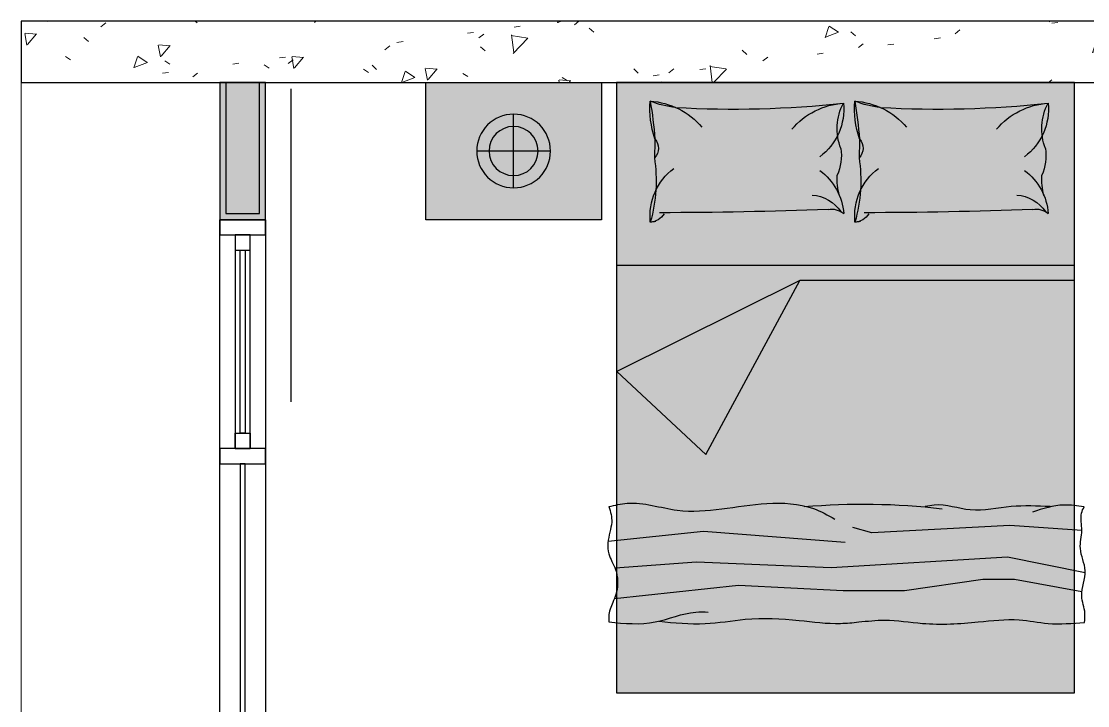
# Model space of a CAD drawing. Header units: millimetres. Extents: x 138979 to 257434, y 2210 to 57479.
# Drawn here: x 241104 to 244597, y 26850 to 29092 of the extents above; entities that cross this region are included whole.
import ezdxf

# ---------------------------------------------------------------- set-up
doc = ezdxf.new("R2010")
doc.units = ezdxf.units.MM
for name, color, linetype, lineweight in [('FLOOR', 6, 'Continuous', 9), ('WALL-FILL-4', 254, 'Continuous', 9), ('WALL-RETCUT-1', 1, 'Continuous', 25)]:
    doc.layers.add(name, color=color, linetype=linetype, lineweight=lineweight)
for name, color, linetype in [('GAR-DOOR', 4, 'Continuous'), ('GAR-FFE', 1, 'Continuous'), ('GAR-WINDOW', 4, 'Continuous')]:
    doc.layers.add(name, color=color, linetype=linetype)
doc.linetypes.add('BATTING', pattern='A,0.00254,-2.54,[134,ltypeshp.shx,S=2.54,R=0,X=-2.54,Y=0],-5.08,[134,ltypeshp.shx,S=2.54,R=180,X=2.54,Y=0],-2.54', length=10.16254)

# ---------------------------------------------------------------- blocks, each defined once
blk = doc.blocks.new('A$Cc546654d')
at = {"layer": 'GAR-FFE', "extrusion": (0.0227727030016691, -0.02632364074783693, 0.9993940513810239)}
for p, q in [((0.2038669005269185, 947.1146940581966, 5.590025287127176), (292.3499138379702, 1219.05972600379, 6.095960021657177)), ((292.3499138379702, 1219.05972600379, 6.095960021657177), (599.8736349871615, 649.771772305714, -15.90625013011667)), ((599.8736349871615, 649.771772305714, -15.90625013011667), (0.2038669005269185, 947.1146940581966, 5.590025287127176)), ((1500, 649.7834064860945, -36.41668251872101), (599.8736349871615, 649.771772305714, -15.90625013011667))]:
    blk.add_line(p, q, dxfattribs=at)
at = {"layer": 'GAR-FFE', "ltscale": 100000, "extrusion": (0.0227727030016691, -0.02632364074783693, 0.9993940513810239)}
blk.add_line((1500, 599.8007332230336, -37.73320619901941), (0, 599.7813456446165, -3.553951175788185), dxfattribs=at)
at = {"layer": 'GAR-FFE', "elevation": -3.553951175788182}
blk.add_lwpolyline([(1500, 0), (0, 0), (0, 2000), (1500, 2000)], close=True, dxfattribs=at)
at = {"layer": 'GAR-FFE', "extrusion": (0.0227727030016691, -0.02632364074783693, 0.9993940513810239)}
for points, elevation in [([(199.9872224279612, -65.09349830978488, -0.0408059340906952), (606.4080957367122, -435.7707831386657, -0.0408059340906952)], -25.21726420346869), ([(706.9346266213664, -503.3902890872193, -0.0408059340906952), (1113.355499930161, -874.0675739161383, -0.0408059340906952)], -9.952200237526046)]:
    blk.add_lwpolyline(points, format="xyb", dxfattribs=dict(at, elevation=elevation))
for centre, radius, start, end in [((516.0151338299726, 132.1400175900883, -25.21726420347333), 194.0524476559656, 133.2303459527974, 192.5492246566766), ((-65.76850823222773, 481.9245356544388, -25.2172642034713), 494.8879748849845, 310.4132312269721, 335.0960193018232), ((343.3451885798477, 232.8590938093157, -25.21726420347428), 56.87320842693033, 350.5791383403939, 45.64946841773976), ((210.4495508445545, 100.2265512221642, -25.2172642034703), 244.6267614569113, 40.77866453563776, 45.10741865816566), ((1022.96253802346, -306.1567731873402, -9.952200237531768), 194.0524476559656, 133.2303459527974, 192.5492246566766), ((441.1788959611775, 43.62774487700433, -9.952200237530148), 494.8879748849845, 310.4132312269721, 335.0960193018232), ((850.292592773297, -205.4376969681568, -9.952200237531748), 56.87320842693033, 350.5791383403939, 45.64946841773976), ((717.3969550380418, -338.0702395552643, -9.952200237529329), 244.6267614569113, 40.77866453563776, 45.10741865816566), ((-10668.50350922207, -12462.57873391255, -25.21726420346783), 16831.93505932128, 47.06818333107272, 48.94633458396584), ((800.1709367527843, -43.45670835998953, -25.21726420347157), 122.089512504681, 232.6459451222397, 285.4923287704812), ((707.1063665866044, -24.50148094065684, -25.2172642034708), 194.0524476559656, 265.6914201838968, 314.8021953452663), ((843.8252781825084, -101.9463499052625, -25.21726420347344), 60.24383411416098, 217.750091893005, 270.0212632659495), ((-10161.55610502863, -12900.87552468994, -9.952200237526142), 16831.93505932128, 47.06818333107272, 48.94633458396584), ((1307.118340946271, -481.7534991374181, -9.952200237530008), 122.089512504681, 232.6459451222397, 285.4923287704812), ((1214.053770780092, -462.7982717180853, -9.9522002375286), 194.0524476559656, 265.6914201838968, 314.8021953452663), ((1350.772682375914, -540.2431406826969, -9.952200237532587), 60.24383411416098, 217.750091893005, 270.0212632659495), ((893.6163255432571, -351.6911252480298, -25.21726420347132), 183.1196549784181, 122.890278081158, 143.8970377551999), ((1400.563729736662, -789.9879160254641, -9.95220023752934), 183.1196549784181, 122.890278081158, 143.8970377551999), ((585.9090691895117, -192.2012418467765, -25.21726420347404), 167.8771775375541, 311.5835666340835, 342.103357435018), ((1092.856473382999, -630.498032624205, -9.952200237533958), 167.8771775375541, 311.5835666340835, 342.103357435018), ((-1596.649138927713, 1565.956250090461, -25.21726420347266), 2358.576173110607, 320.2326774276532, 321.7297807260512), ((210.6561969275983, 101.5129422188418, -25.21726420347409), 44.55551066916316, 276.9489816755051, 4.646726529527583), ((-1089.701734734226, 1127.659459313033, -9.952200237531788), 2358.576173110607, 320.2326774276532, 321.7297807260512), ((717.6036011210856, -336.7838485585867, -9.952200237532356), 44.55551066916316, 276.9489816755051, 4.646726529527582), ((473.4951514916435, -294.3830124743912, -25.21726420347169), 194.0524476559656, 313.2303459527974, 12.54922465667666), ((778.6124033737609, -474.4312960607962, -25.21726420347029), 176.4906763208417, 117.4220571160683, 167.3466823209758), ((980.4425556850047, -732.6798032517877, -9.952200237531944), 194.0524476559656, 313.2303459527974, 12.54922465667665), ((1285.559807567166, -912.7280868382308, -9.95220023752869), 176.4906763208417, 117.4220571160683, 167.3466823209758), ((372.0397346326795, -208.3211793916718, -25.21726420347126), 308.0264627777089, 120.4261364277401, 143.8154821069636), ((-925.4616651580541, 1226.604063696557, -25.21726420347165), 1634.120319831443, 309.9311423029666, 314.3104762301658), ((878.9871388261228, -646.6179701690622, -9.952200237530263), 308.0264627777089, 120.4261364277401, 143.8154821069636), ((-418.514260964649, 788.3072729191224, -9.952200237530931), 1634.120319831443, 309.9311423029666, 314.3104762301658), ((270.1908420812975, 169.2432342109034, -25.21726420346997), 244.6267614569113, 233.1332261849028, 278.7014203549102), ((779.0607344770938, -262.469546106341, -25.21726420347451), 244.6267614569113, 179.5392244886477, 225.1074186581656), ((777.1382462746647, -269.053556566575, -9.952200237526059), 244.6267614569113, 233.1332261849028, 278.7014203549102), ((1286.008138670499, -700.7663368837755, -9.95220023753334), 244.6267614569113, 179.5392244886477, 225.1074186581656), ((30.51136289029233, -305.8164872511658, -25.2172642034691), 294.3970522455942, 54.85336036383917, 71.60247225875044), ((537.4587670837357, -744.1132780285562, -9.952200237529496), 294.3970522455942, 54.85336036383917, 71.60247225875044)]:
    blk.add_arc(centre, radius, start, end, dxfattribs=at)
blk = doc.blocks.new('throwblanket1')
at = {"layer": 'GAR-FFE'}
for points in [[(161100.4564754745, 30992.7095893392), (161070.5700620703, 30711.45796691707), (161103.1103582641, 30292.83638504938)], [(161194.195483918, 29583.53123102448), (161147.8772093309, 29812.46591199259), (161179.0502473844, 30334.27505903417), (161162.7671204049, 30731.77953378174), (161180.76834637, 30972.41284376656)], [(161270.2341231595, 30974.42504152787), (161230.5858094546, 30607.2127552689), (161246.8559575515, 30298.32713792274), (161246.8559575515, 30117.67069261503), (161212.9501934081, 29886.0063909362), (161212.9501934081, 29792.14434512791), (161249.2590809254, 29593.07385135115)], [(161069.090081752, 29593.55474328172), (161053.9190509039, 29805.7962131499), (161075.609448866, 30213.25469470524), (161060.4259465187, 30269.60540368826)]]:
    blk.add_lwpolyline(points, dxfattribs=at)
blk.add_arc((162998.9328079805, 30239.3793102878), 2007.972195740056, 175.0180029222981, 186.681325415733, dxfattribs=at)
blk.add_open_spline([(160998.5466626347, 30990.64583785191), (160994.2215293208, 30972.71499111426), (160978.0908985101, 30905.84170702037), (161034.2876544892, 30750.0196386944), (160981.6142762521, 30568.5056940145), (160990.2199758245, 30404.91024064991), (161023.178186184, 30343.55741959286), (161035.5781985326, 30323.32511953031)], degree=3, knots=[0, 0, 0, 0, 54.7902134781219, 204.3406853615248, 469.6284932415356, 608.3025313729147, 678.9408720104889, 678.9408720104889, 678.9408720104889, 678.9408720104889], dxfattribs=at)
for points in [[(160998.5466626347, 30990.64583785191), (161044.6234857398, 30982.15942538506), (161073.5914564093, 30987.8534081141), (161137.7017654423, 30990.64583785191), (161184.3380231384, 30971.07258060318), (161251.6747033445, 30968.20821007119), (161276.3690412864, 30976.93964565265), (161317.6844047008, 30990.64583785191), (161339.4773984264, 30990.64583785191)], [(161339.4773984264, 30990.64583785191), (161339.4773984264, 30853.61352688731), (161310.1732121082, 30734.1970114372), (161310.1732121082, 30696.97615498164)], [(161337.0311302499, 30842.44289934664), (161344.3569033564, 30706.35629458771), (161331.5901584423, 30587.62253214331), (161334.8885847908, 30428.60492365516), (161343.6618618206, 30305.87891818105), (161339.4773984264, 30252.48515039728), (161334.0910548378, 30175.98028203984), (161343.6636520113, 30064.06872949911), (161339.4773984264, 29899.10531769279), (161333.2975528139, 29778.41586689854), (161343.6658897497, 29693.14515930169), (161340.475769938, 29585.5603100942)], [(160998.5466626347, 29687.05783990595), (160998.5466626347, 29801.71246348361), (161008.3595929084, 29922.78141854592), (160993.916334412, 30029.41821643692), (160998.5466626347, 30055.8767574614)], [(160999.1293697047, 29586.63462638214), (160993.7995244693, 29646.783924815), (161014.4923386688, 29738.88783729902)], [(161340.475769938, 29585.5603100942), (161313.9925839479, 29584.15543494844), (161262.2605484492, 29593.55366307572), (161187.9546558823, 29583.52872089075), (161122.1141275463, 29597.62606308166), (161068.8147800976, 29593.55366307572), (161017.9411410353, 29594.15306701318), (160999.1293697047, 29586.63462638214)]]:
    blk.add_spline(points, degree=3, dxfattribs=at)
blk = doc.blocks.new('Queen Bed')
at = {"layer": 'GAR-FFE', "true_color": 0xffffff}
h = blk.add_hatch(color=7, dxfattribs=at)
h.dxf.hatch_style = 1
h.paths.add_polyline_path([(63016.8355414071, -43607.28557339426), (65016.83554140716, -43607.28557339426), (65016.83554140716, -45107.28557339501), (63016.8355414071, -45107.28557339501)])
at = {"layer": 'GAR-FFE'}
blk.add_lwpolyline([(65016.83554140716, -45107.28557339426), (65016.83554140716, -43607.28557339426), (63016.83554140716, -43607.28557339426), (63016.83554140716, -45107.28557339426)], close=True, dxfattribs=at)
at = {"layer": 'GAR-FFE', "xscale": -1.108729544521986, "yscale": 1.108729544521986, "zscale": 1.108729544521986}
blk.add_blockref('throwblanket1', (242130.3075640662, -77942.03154826249, 32.08372318835245), dxfattribs=at)
at = {"layer": 'GAR-FFE', "xscale": -1, "rotation": 90}
blk.add_blockref('A$Cc546654d', (65016.8355414071, -43607.28557339426, 3.553951175788182), dxfattribs=at)
blk = doc.blocks.new('floor lamp')
at = {"layer": 'GAR-FFE'}
for p, q in [((103182.3337338454, -185306.5281152755), (103182.3337338454, -185628.4511804795)), ((103021.3722012434, -185467.4896478775), (103343.2952664474, -185467.4896478775))]:
    blk.add_line(p, q, dxfattribs=at)
for centre, radius in [((103182.3337338454, -185467.4896478775), 160.9615326019994), ((103182.3337338454, -185467.4896478774), 107.2047072242713)]:
    blk.add_circle(centre, radius, dxfattribs=at)
blk = doc.blocks.new('Type E2')
h = blk.add_hatch(color=9)
h.dxf.hatch_style = 1
h.paths.add_polyline_path([(214695.3390603671, 26299.05254640148), (214265.3390603671, 26299.05254640148), (214265.3390603671, 26189.05254640148), (214695.3390603671, 26189.05254640148)], flags=17)
h.paths.add_polyline_path([(214695.3390603671, 26319.05254640148), (214245.3390603671, 26319.05254640148), (214245.3390603671, 26169.05254640148), (214695.3390603671, 26169.05254640148), (214695.3390603671, 26189.05254640148), (214265.3390603671, 26189.05254640148), (214265.3390603671, 26299.05254640148), (214695.3390603671, 26299.05254640148)])
at = {"layer": 'WALL-FILL-4'}
h = blk.add_hatch(dxfattribs=at)
h.set_pattern_fill('FP_118', color=256, scale=0.9999999999999998, angle=-399.9999999999894, style=0, pattern_type=2)
h.set_pattern_definition([(140.0000000000106, (214895.3384826037, 26719.04048369173), (38.25359748097591, 437.2423356398182), [45.71999999999999, -502.9199999999999]), (85.00000000001054, (214895.3384826037, 26719.04048369173), (-458.5367433592044, -84.58275246487906), [36.57599999999999, -402.3359999999999]), (190.4510000000106, (214898.5268385934, 26755.47774856072), (-420.2802474508454, 352.6619677193107), [38.8559999999999, -427.4159999999991]), (136.1840000000106, (214773.4190163988, 26719.04090436827), (100.9032807707382, 650.5898997999442), [68.57999999999996, -754.3799999999997]), (186.6360000000105, (214781.827105107, 26773.25627676584), (-593.8263051682326, 569.7659014887122), [58.28399999999998, -641.1239999999999]), (81.18400000001063, (214773.4190163988, 26719.04090436827), (-593.8202659361501, 569.7724680655601), [54.86399999999985, -603.5039999999976]), (111.0000000000104, (214803.8990932883, 26780.00053230207), (245.4366409230012, 363.875051478435), [45.71999999999993, -502.9199999999993]), (56.00000000001062, (214803.8990932883, 26780.00053230207), (-442.0518042913678, 148.3252822270909), [36.57599999999994, -402.3359999999994]), (161.4510000000106, (214824.3525474717, 26810.32354199607), (-196.6114722966061, 512.2010140895474), [38.85599999999986, -427.4159999999988]), (127.5000000000106, (214895.3384826037, 26719.04048369173), (-202.9317907215856, 7.412779136772792), [20.11699999999995, -377.3419999999992, 20.11699999999995, -792.1749999999997]), (127.5000000000106, (214895.3384826037, 26719.04048369173), (-202.9317907215856, 7.412779136772792), [-417.5759999999999, -388.3149999999999, 20.11699999999995, -383.7429999999993]), (97.50000000001027, (214895.3384826037, 26719.04048369173), (-240.4330518590655, 160.3671524774819), [20.11699999999997, -212.7499999999998, 20.11699999999997, -522.1219999999988]), (97.50000000001027, (214895.3384826037, 26719.04048369173), (-240.4330518590655, 160.3671524774819), [-252.9839999999997, -368.1979999999995, 20.11699999999997, -133.8069999999997]), (57.5000000000106, (214895.3388815655, 26583.10025544092), (13.74909929522597, 325.4178302330252), [20.11699999999992, -132.2829999999993, 20.11699999999992, -1086.306999999995]), (57.5000000000106, (214895.3388815655, 26583.10025544092), (13.74909929522597, 325.4178302330252), [-172.5169999999993, -455.3709999999986, 20.11699999999992, -610.8189999999972]), (47.50000000001059, (214895.3394372727, 26522.13987955078), (-61.02439917698339, 355.5100278052479), [20.11699999999998, -178.0029999999998, 20.11699999999998, -743.7119999999994]), (47.50000000001059, (214895.3394372727, 26522.13987955078), (-61.02439917698339, 355.5100278052479), [-218.2369999999998, -295.6559999999997, 20.11699999999998, -427.9389999999997])])
h.paths.add_polyline_path([(214695.3361727815, 22469.0727892163), (214895.3361727815, 22469.07642407424), (214895.3390603655, 26969.03847853467), (214695.3390603655, 26969.03847853467)])
at = {"layer": 'FLOOR'}
blk.add_line((214695.3390603683, 26969.03847853001), (206395.3390603687, 26969.03847853001), dxfattribs=at)
at = {"layer": 'GAR-DOOR'}
blk.add_lwpolyline([(211295.3390603671, 26319.05254640148), (214245.3390603671, 26319.05254640148), (214245.3390603671, 26169.05254640148), (211295.3390603671, 26169.05254640148)], close=True, dxfattribs=at)
at = {"layer": 'GAR-WINDOW'}
for points in [[(213495.3390603671, 26319.0318729163), (213445.3390603671, 26319.0318729163), (213445.3390603671, 26169.0318729163), (213495.3390603671, 26169.0318729163)], [(214245.3390603671, 26319.02263785194), (214195.3390603671, 26319.02263785194), (214195.3390603671, 26169.02263785194), (214245.3390603671, 26169.02263785194)], [(214195.3390603671, 26219.02263785194), (214195.3390603671, 26269.02263785194), (213495.3390603671, 26269.01303338501), (213495.3390603671, 26219.01303338501)], [(213545.3390603671, 26219.01303338501), (213495.3390603671, 26219.01303338501), (213495.3390603671, 26269.01303338501), (213545.3390603671, 26269.01303338501)], [(214145.3390603671, 26219.02263785194), (214195.3390603671, 26219.02263785194), (214195.3390603671, 26269.02263785194), (214145.3390603671, 26269.02263785194)], [(212420.3390604668, 26236.09263972641), (213445.3390603671, 26236.03187291633), (213445.3390603671, 26252.0318729163), (212420.3390604668, 26252.09263972641)], [(214145.3390603671, 26236.02263785194), (213545.3390603671, 26236.01303338501), (213545.3390603671, 26252.01303338501), (214145.3390603671, 26252.02263785194)]]:
    blk.add_lwpolyline(points, close=True, dxfattribs=at)
at = {"layer": 'WALL-RETCUT-1'}
for points in [[(214895.3390603683, 26969.03847853001), (214695.3390603683, 26969.03847853001), (214695.336172781, 22469.07460664527), (214895.336172781, 22469.07460664527)], [(214695.3390603671, 26319.05254640148), (214245.3390603671, 26319.05254640148), (214245.3390603671, 26169.05254640148), (214695.3390603671, 26169.05254640148)], [(214695.3390603671, 26299.05254640148), (214265.3390603671, 26299.05254640148), (214265.3390603671, 26189.05254640148), (214695.3390603671, 26189.05254640148)]]:
    blk.add_lwpolyline(points, close=True, dxfattribs=at)

msp = doc.modelspace()

# ---------------------------------------------------------------- hatches: boundary and pattern name
at = {"layer": 'GAR-FFE', "true_color": 0xffffff}
h = msp.add_hatch(color=7, dxfattribs=at)
h.dxf.hatch_style = 1
h.paths.add_polyline_path([(242428.9680821541, 28892.2157103811), (243003.9680788639, 28892.20915926457), (243003.9680766704, 28442.21243585302), (242428.9680799606, 28442.21898490731)])

# ---------------------------------------------------------------- linework, layer by layer
at = {"layer": 'GAR-FFE'}
msp.add_lwpolyline([(243003.9680766704, 28442.21243482281), (242428.9680799606, 28442.21898593934), (242428.9680821541, 28892.2157103811), (243003.9680788639, 28892.20915926457)], close=True, dxfattribs=at)
at = {"layer": 'GAR-FFE', "linetype": 'BATTING', "ltscale": 5}
msp.add_lwpolyline([(241986.4583414793, 28871.33576237611), (241986.4583414793, 27845.38440960256)], dxfattribs=at)

# ---------------------------------------------------------------- block references
at = {"color": 51, "true_color": 0xf8f6b0, "transparency": 33554559, "rotation": 90}
msp.add_blockref('Type E2', (268072.9739083257, -185803.1210471018), dxfattribs=at)
at = {"layer": 'GAR-FFE', "rotation": 89.99999999999999}
msp.add_blockref('Queen Bed', (199446.6825043729, -36124.61983102601), dxfattribs=at)
at = {"layer": 'GAR-FFE', "xscale": -0.75, "yscale": 0.75, "zscale": 0.75, "rotation": 270}
msp.add_blockref('floor lamp', (381817.0853131269, -48719.53622778211), dxfattribs=at)

doc.saveas('drawing.dxf')
